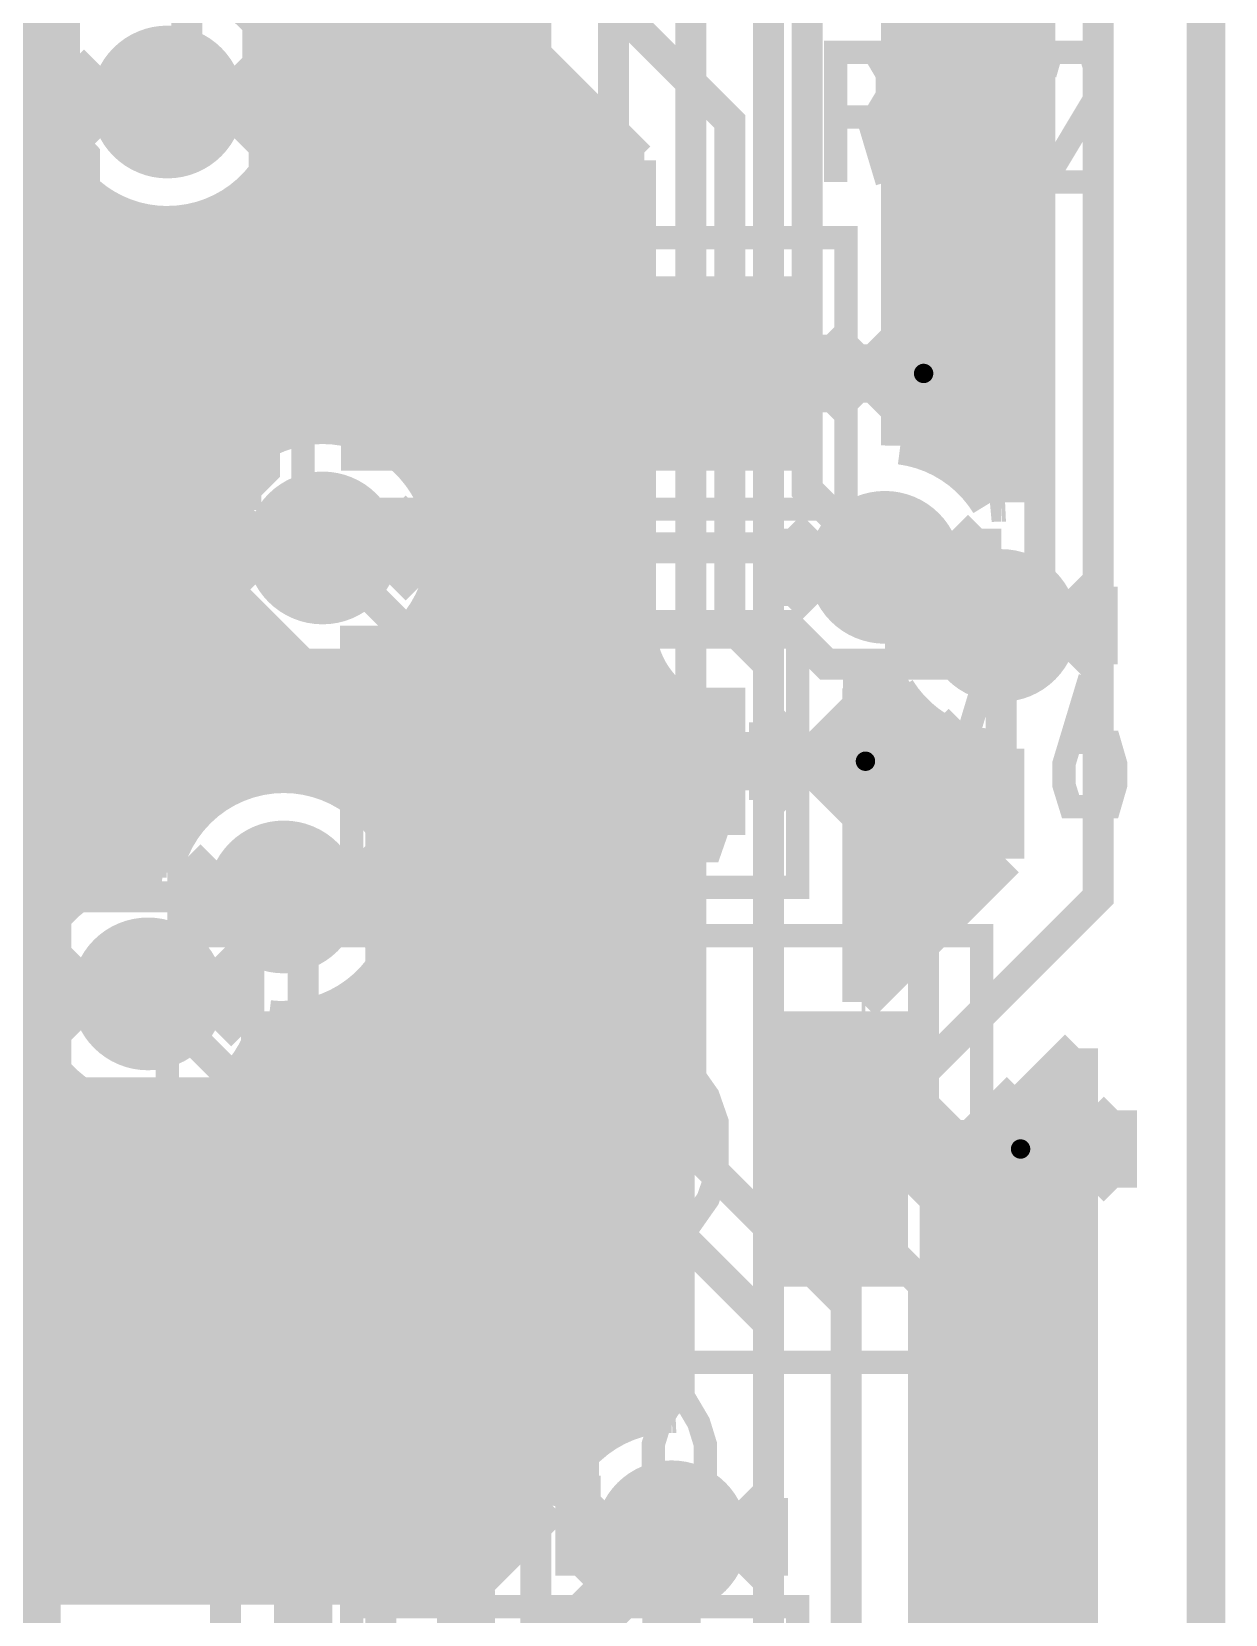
# Model space of a CAD drawing. Extents: x -10 to 131, y -93 to 209.
# Drawn here: x 122.81 to 130.63, y 28.7 to 39.07 of the extents above; entities that cross this region are included whole.
import ezdxf

# ---------------------------------------------------------------- set-up
doc = ezdxf.new("R2010")
doc.units = 0
doc.header["$MEASUREMENT"] = 0
doc.layers.get('0').update_dxf_attribs({"linetype": 'CONTINUOUS'})
for name, color, linetype in [('22-303-0_ASB', 7, 'CONTINUOUS'), ('22-303-0_AST', 7, 'CONTINUOUS'), ('22-303-0_BOT', 2, 'CONTINUOUS'), ('22-303-0_DRD', 6, 'CONTINUOUS'), ('22-303-0_DRL', 1, 'CONTINUOUS'), ('22-303-0_GND', 3, 'CONTINUOUS'), ('22-303-0_IN1', 10, 'CONTINUOUS'), ('22-303-0_SMB', 14, 'CONTINUOUS'), ('22-303-0_SMT', 9, 'CONTINUOUS'), ('22-303-0_SPT', 11, 'CONTINUOUS'), ('22-303-0_SST', 8, 'CONTINUOUS'), ('22-303-0_TOP', 15, 'CONTINUOUS'), ('THRUHOLE_TAP', 2, 'CONTINUOUS')]:
    doc.layers.add(name, color=color, linetype=linetype)

# ---------------------------------------------------------------- blocks, each defined once
blk = doc.blocks.new('ROUND_70')
at = {"const_width": 0.29972}
blk.add_lwpolyline([(-0.14986, 0, 1), (0.14986, 0, 1)], format="xyb", close=True, dxfattribs=at)
blk = doc.blocks.new('ROUND_116')
at = {"const_width": 0.10033}
blk.add_lwpolyline([(-0.050164, 0, 1), (0.050164, 0, 1)], format="xyb", close=True, dxfattribs=at)
blk = doc.blocks.new('ROUND_117')
at = {"const_width": 0.10033}
blk.add_lwpolyline([(-0.050164, 0, 1), (0.050164, 0, 1)], format="xyb", close=True, dxfattribs=at)
blk = doc.blocks.new('ROUND_98')
at = {"const_width": 0.50038}
blk.add_lwpolyline([(-0.25019, 0, 1), (0.25019, 0, 1)], format="xyb", close=True, dxfattribs=at)
blk = doc.blocks.new('ROUND_100')
at = {"const_width": 0.50038}
blk.add_lwpolyline([(-0.25019, 0, 1), (0.25019, 0, 1)], format="xyb", close=True, dxfattribs=at)
blk = doc.blocks.new('ROUND_101')
at = {"const_width": 0.0635}
blk.add_lwpolyline([(-0.03175, 0, 1), (0.03175, 0, 1)], format="xyb", close=True, dxfattribs=at)
blk = doc.blocks.new('RECTANGLE_5')
blk.add_solid([(0.51308, 0.63627), (0.51308, -0.63627), (-0.51308, 0.63627), (-0.51308, -0.63627)])
blk = doc.blocks.new('RECTANGLE_9')
blk.add_solid([(0.4064, 0.4826), (0.4064, -0.4826), (-0.4064, 0.4826), (-0.4064, -0.4826)])
blk = doc.blocks.new('RECTANGLE_13')
blk.add_solid([(0.508, 0.9017), (0.508, -0.9017), (-0.508, 0.9017), (-0.508, -0.9017)])
blk = doc.blocks.new('ROUND_108')
at = {"const_width": 0.10033}
blk.add_lwpolyline([(-0.050164, 0, 1), (0.050164, 0, 1)], format="xyb", close=True, dxfattribs=at)

msp = doc.modelspace()

# ---------------------------------------------------------------- linework, layer by layer
at = {"layer": '22-303-0_ASB', "const_width": 0.254}
msp.add_lwpolyline([(111.00054, 208.99374), (111.00054, 198.99376), (116.0018, 198.99376), (116.0018, 208.99374), (130.50012, 208.99374), (130.50012, -31.00578), (-9.4996, -31.00578), (-9.4996, 208.99374), (111.00054, 208.99374)], dxfattribs=at)
at = {"layer": '22-303-0_AST'}
for points, const_width in [([(111.00054, 208.99374), (111.00054, 198.99376), (116.0018, 198.99376), (116.0018, 208.99374), (130.50012, 208.99374), (130.50012, -31.00578), (-9.4996, -31.00578), (-9.4996, 208.99374), (111.00054, 208.99374)], 0.254), ([(114.52098, 37.87902), (122.96902, 37.87902), (122.96902, 29.7561), (122.6439, 29.43098), (120.69572, 29.43098), (120.3706, 29.7561), (120.04548, 29.43098), (114.52098, 29.43098), (114.52098, 37.87902)], 0.20066), ([(128.143, 37.719), (128.143, 35.941), (124.587, 35.941), (124.587, 37.719), (128.143, 37.719)], 0.1524), ([(125.66142, 36.50234), (125.603, 36.33216), (125.2474, 36.33216), (125.18898, 36.50234), (125.18898, 37.18052), (125.2474, 37.34816), (125.603, 37.34816), (125.66142, 37.18052)], 0.1524), ([(126.02718, 36.50234), (126.14402, 36.33216), (126.38278, 36.33216), (126.49962, 36.50234), (126.49962, 36.67252), (126.2634, 37.01034), (126.49962, 37.34816), (126.02718, 37.34816)], 0.1524), ([(126.86538, 36.50234), (126.9238, 36.33216), (127.2794, 36.33216), (127.33782, 36.50234), (127.33782, 36.84016), (127.22098, 37.01034), (126.86538, 37.01034), (126.86538, 37.34816), (127.33782, 37.34816)], 0.1524), ([(124.9045, 33.4645), (127.8255, 33.4645), (127.8255, 35.1028), (124.9045, 35.1028), (124.9045, 33.4645)], 0.1524), ([(125.1585, 34.21126), (125.5141, 34.21126), (125.63348, 34.3789), (125.63348, 34.54908), (125.5141, 34.71926), (125.1585, 34.71926), (125.1585, 33.70326)], 0.1524), ([(126.47168, 34.04108), (125.9967, 34.04108), (126.23546, 34.71926), (126.3523, 34.71926), (126.3523, 33.70326)], 0.1524), ([(126.89586, 34.21126), (127.25146, 34.21126), (127.30988, 34.04108), (127.30988, 33.8709), (127.25146, 33.70326), (126.89586, 33.70326), (126.8349, 33.8709), (126.8349, 34.04108), (127.07366, 34.71926)], 0.1524), ([(125.45568, 34.21126), (125.63348, 33.70326)], 0.1524), ([(129.032, 33.147), (123.698, 33.147), (123.698, 30.353), (129.032, 30.353), (129.032, 33.147)], 0.1524), ([(125.62078, 31.42234), (125.56236, 31.25216), (125.20676, 31.25216), (125.1458, 31.42234), (125.1458, 32.09798), (125.20676, 32.26816), (125.56236, 32.26816), (125.62078, 32.09798)], 0.1524), ([(126.45898, 31.58998), (125.984, 31.58998), (126.22276, 32.26816), (126.3396, 32.26816), (126.3396, 31.25216)], 0.1524), ([(127, 31.25216), (126.88316, 31.42234), (126.8222, 31.58998), (126.8222, 31.93034), (126.88316, 32.09798), (127, 32.26816), (127.11938, 32.26816), (127.23876, 32.09798), (127.29718, 31.93034), (127.29718, 31.58998), (127.23876, 31.42234), (127.11938, 31.25216), (127, 31.25216)], 0.1524), ([(124.9045, 27.1145), (127.8255, 27.1145), (127.8255, 28.7528), (124.9045, 28.7528), (124.9045, 27.1145)], 0.1524)]:
    msp.add_lwpolyline(points, dxfattribs=dict(at, const_width=const_width))
at = {"layer": '22-303-0_BOT'}
for points, const_width in [([(122.428, 52.705), (123.063, 52.705), (126.873, 48.895), (126.873, 45.593), (129.794, 42.672), (129.794, 33.401), (128.143, 31.75), (128.143, 21.209)], 0.2032), ([(124.333, 47.879), (124.333, 46.863), (127.889, 43.307), (127.889, 36.068), (128.397, 35.56)], 0.2032), ([(128.4986, 43.1038), (128.4986, 36.3601)], 0.254), ([(128.524, 43.0784), (128.524, 36.35756)], 0.254), ([(128.7526, 42.8498), (128.7526, 36.2839)], 0.254), ([(128.143, 18.415), (128.016, 18.415), (127.508, 18.923), (127.508, 22.098), (127.635, 22.225), (127.635, 34.925), (127.381, 35.179), (127.381, 38.481), (123.063, 42.799), (121.793, 42.799)], 0.2032), ([(128.9812, 42.6212), (128.9812, 36.11626)], 0.254), ([(129.1844, 42.418), (129.1844, 35.98672)], 0.254), ([(123.99772, 41.00322), (126.7714, 38.227)], 0.254), ([(124.4092, 40.5892), (124.4092, 38.99154)], 0.254), ([(124.6378, 40.3606), (124.6378, 36.48964)], 0.254), ([(124.8664, 40.132), (124.8664, 36.47948)], 0.254), ([(125.095, 39.9034), (125.095, 36.3982)], 0.254), ([(125.3236, 39.6748), (125.3236, 36.21532)], 0.254), ([(125.5522, 39.4462), (125.5522, 28.8925)], 0.254), ([(125.7808, 39.2176), (125.7808, 28.97886)], 0.254), ([(125.857, 39.1414), (124.30506, 39.1414)], 0.254), ([(129.1844, 39.1414), (128.4986, 39.1414)], 0.254), ([(126.0094, 38.989), (126.0094, 29.20746)], 0.254), ([(126.0856, 38.9128), (124.44476, 38.9128)], 0.254), ([(129.1844, 38.9128), (128.4986, 38.9128)], 0.254), ([(126.238, 38.7604), (126.238, 29.4767)], 0.254), ([(126.3142, 38.6842), (124.50064, 38.6842)], 0.254), ([(129.1844, 38.6842), (128.4986, 38.6842)], 0.254), ([(119.888, 38.608), (123.698, 38.608)], 0.2032), ([(126.5428, 38.4556), (124.49048, 38.4556)], 0.254), ([(126.4666, 38.5318), (126.4666, 29.81706)], 0.254), ([(129.1844, 38.4556), (128.4986, 38.4556)], 0.254), ([(126.6952, 38.3032), (126.6952, 29.95676)], 0.254), ([(126.7714, 38.227), (124.4092, 38.227)], 0.254), ([(124.4092, 38.22446), (124.4092, 36.43376)], 0.254), ([(126.7714, 38.227), (126.7714, 35.179)], 0.254), ([(129.1844, 38.227), (128.4986, 38.227)], 0.254), ([(123.16714, 37.9984), (120.41632, 37.9984)], 0.254), ([(123.16714, 37.9984), (120.41632, 37.9984)], 0.254), ([(122.809, 37.9984), (122.809, 33.0327)], 0.254), ([(123.0376, 37.9984), (123.0376, 33.37306)], 0.254), ([(123.2662, 37.92474), (123.2662, 33.51276)], 0.254), ([(124.1806, 37.9603), (124.1806, 36.29406)], 0.254), ([(126.7714, 37.9984), (124.22632, 37.9984)], 0.254), ([(129.1844, 37.9984), (128.4986, 37.9984)], 0.254), ([(123.4948, 37.82568), (123.4948, 33.56864)], 0.254), ([(123.952, 37.84092), (123.952, 35.9537)], 0.254), ([(126.7714, 37.7698), (118.2624, 37.7698)], 0.254), ([(123.7234, 37.80028), (123.7234, 33.7312)], 0.254), ([(129.1844, 37.7698), (128.4986, 37.7698)], 0.254), ([(126.7714, 37.5412), (118.28018, 37.5412)], 0.254), ([(129.1844, 37.5412), (128.4986, 37.5412)], 0.254), ([(126.7714, 37.3126), (120.7262, 37.3126)], 0.254), ([(129.1844, 37.3126), (128.4986, 37.3126)], 0.254), ([(126.7714, 37.084), (121.02338, 37.084)], 0.254), ([(129.1844, 37.084), (128.4986, 37.084)], 0.254), ([(126.7714, 36.8554), (121.15292, 36.8554)], 0.254), ([(129.1844, 36.8554), (128.4986, 36.8554)], 0.254), ([(126.7714, 36.6268), (121.20118, 36.6268)], 0.254), ([(129.1844, 36.6268), (128.4986, 36.6268)], 0.254), ([(124.33046, 36.3982), (121.1834, 36.3982)], 0.254), ([(126.7714, 36.3982), (125.09754, 36.3982)], 0.254), ([(129.1844, 36.3982), (128.4986, 36.3982)], 0.254), ([(124.0663, 36.1696), (121.0945, 36.1696)], 0.254), ([(126.7714, 36.1696), (125.3617, 36.1696)], 0.254), ([(129.1844, 36.1696), (128.92532, 36.1696)], 0.254), ([(129.1844, 35.98672), (129.15907, 35.98553)], 0.254), ([(129.1844, 35.98672), (129.15907, 35.98553)], 0.254), ([(123.94692, 35.941), (120.89384, 35.941)], 0.254), ([(126.7714, 35.941), (125.48108, 35.941)], 0.254), ([(123.90628, 35.7124), (116.45646, 35.7124)], 0.254), ([(126.7714, 35.7124), (125.52172, 35.7124)], 0.254), ([(123.93168, 35.4838), (116.22786, 35.4838)], 0.254), ([(126.7714, 35.4838), (125.49632, 35.4838)], 0.254), ([(123.952, 35.41776), (123.952, 34.02838)], 0.254), ([(124.03074, 35.2552), (115.99926, 35.2552)], 0.254), ([(126.7714, 35.2552), (125.39726, 35.2552)], 0.254), ([(125.3236, 35.15614), (125.3236, 28.8925)], 0.254), ([(124.24918, 35.0266), (115.77066, 35.0266)], 0.254), ([(124.1806, 35.07994), (124.1806, 34.15792)], 0.254), ([(126.78918, 35.0266), (125.17882, 35.0266)], 0.254), ([(124.4092, 34.9377), (124.4092, 34.20618)], 0.254), ([(125.095, 34.97326), (125.095, 33.89884)], 0.254), ([(124.6378, 34.88182), (124.6378, 34.1884)], 0.254), ([(124.8664, 34.89452), (124.8664, 34.0995)], 0.254), ([(126.90348, 34.798), (115.54206, 34.798)], 0.254), ([(126.9238, 34.77514), (126.9238, 30.01264)], 0.254), ([(126.9492, 34.7472), (127.0254, 34.671)], 0.254), ([(128.2446, 34.76752), (128.2446, 32.71266)], 0.254), ([(128.2954, 34.75736), (128.2954, 32.76346)], 0.254), ([(127.0254, 34.671), (127.0254, 30.01772)], 0.254), ([(128.524, 34.67862), (128.524, 32.99206)], 0.254), ([(127.0254, 34.5694), (115.31346, 34.5694)], 0.254), ([(128.62814, 34.5694), (128.2446, 34.5694)], 0.254), ([(128.7526, 34.4805), (128.7526, 33.22066)], 0.254), ([(127.0254, 34.3408), (115.08486, 34.3408)], 0.254), ([(129.1844, 34.3408), (128.2446, 34.3408)], 0.254), ([(128.9812, 34.3916), (128.9812, 33.44926)], 0.254), ([(129.159, 34.37128), (129.18439, 34.37168)], 0.254), ([(129.159, 34.37128), (129.18439, 34.37168)], 0.254), ([(129.1844, 34.37128), (129.1844, 33.65246)], 0.254), ([(124.07646, 34.1122), (114.85626, 34.1122)], 0.254), ([(127.0254, 34.1122), (124.84354, 34.1122)], 0.254), ([(129.1844, 34.1122), (128.2446, 34.1122)], 0.254), ([(123.8123, 33.8836), (114.62766, 33.8836)], 0.254), ([(127.0254, 33.8836), (125.1077, 33.8836)], 0.254), ([(129.1844, 33.8836), (128.2446, 33.8836)], 0.254), ([(123.69292, 33.655), (114.39906, 33.655)], 0.254), ([(127.0254, 33.655), (125.22708, 33.655)], 0.254), ([(129.1844, 33.655), (128.2446, 33.655)], 0.254), ([(129.1844, 33.65246), (128.2446, 32.71266)], 0.254), ([(123.10618, 33.4264), (114.2746, 33.4264)], 0.254), ([(127.0254, 33.4264), (125.26772, 33.4264)], 0.254), ([(128.9558, 33.4264), (128.2446, 33.4264)], 0.254), ([(122.88774, 33.1978), (114.2746, 33.1978)], 0.254), ([(127.0254, 33.1978), (125.24232, 33.1978)], 0.254), ([(128.7272, 33.1978), (128.2446, 33.1978)], 0.254), ([(122.78868, 32.9692), (114.2746, 32.9692)], 0.254), ([(127.0254, 32.9692), (125.14326, 32.9692)], 0.254), ([(128.4986, 32.9692), (128.2446, 32.9692)], 0.254), ([(125.095, 32.90062), (125.095, 28.8925)], 0.254), ([(122.76328, 32.7406), (114.2746, 32.7406)], 0.254), ([(127.0254, 32.7406), (124.92482, 32.7406)], 0.254), ([(128.27, 32.7406), (128.2446, 32.7406)], 0.254), ([(124.8664, 32.7025), (124.8664, 28.8925)], 0.254), ([(124.4092, 32.59328), (124.4092, 28.8925)], 0.254), ([(124.6378, 32.6136), (124.6378, 28.8925)], 0.254), ([(122.80392, 32.512), (114.21872, 32.512)], 0.254), ([(122.809, 32.49676), (122.809, 28.8925)], 0.254), ([(127.0254, 32.512), (124.33808, 32.512)], 0.254), ([(129.667, 32.4104), (128.7526, 31.496)], 0.254), ([(129.667, 32.4104), (129.667, -28.5496)], 0.254), ([(122.9233, 32.2834), (114.25682, 32.2834)], 0.254), ([(124.1806, 32.23514), (124.1806, 28.8925)], 0.254), ([(127.0254, 32.2834), (124.2187, 32.2834)], 0.254), ([(129.667, 32.2834), (129.53746, 32.2834)], 0.254), ([(123.0376, 32.15894), (123.0376, 28.8925)], 0.254), ([(129.4384, 32.1818), (129.4384, -25.6413)], 0.254), ([(123.18746, 32.0548), (114.47526, 32.0548)], 0.254), ([(123.2662, 32.0167), (123.2662, 28.8925)], 0.254), ([(123.952, 32.05226), (123.952, 28.8925)], 0.254), ([(127.0254, 32.0548), (123.95454, 32.0548)], 0.254), ([(129.667, 32.0548), (129.30886, 32.0548)], 0.254), ([(123.4948, 31.96082), (123.4948, 28.8925)], 0.254), ([(123.7234, 31.97352), (123.7234, 28.8925)], 0.254), ([(129.2098, 31.9532), (129.2098, -25.13076)], 0.254), ([(127.0254, 31.8262), (114.57432, 31.8262)], 0.254), ([(129.667, 31.8262), (129.08026, 31.8262)], 0.254), ([(128.9812, 31.7246), (128.9812, -24.86406)], 0.254), ([(113.792, 31.623), (113.792, 31.496), (115.062, 30.226), (115.697, 30.226), (117.729, 28.194), (125.984, 28.194), (127, 29.21)], 0.381), ([(127.0254, 31.5976), (114.67846, 31.5976)], 0.254), ([(129.667, 31.5976), (128.85166, 31.5976)], 0.254), ([(128.7526, 31.496), (128.7526, 21.73732)], 0.254), ([(127.0254, 31.369), (114.90706, 31.369)], 0.254), ([(129.667, 31.369), (128.7526, 31.369)], 0.254), ([(127.0254, 31.1404), (115.13566, 31.1404)], 0.254), ([(129.667, 31.1404), (128.7526, 31.1404)], 0.254), ([(127.0254, 30.9118), (115.82908, 30.9118)], 0.254), ([(129.667, 30.9118), (128.7526, 30.9118)], 0.254), ([(127.0254, 30.6832), (116.22786, 30.6832)], 0.254), ([(129.667, 30.6832), (128.7526, 30.6832)], 0.254), ([(127.0254, 30.4546), (116.45646, 30.4546)], 0.254), ([(129.667, 30.4546), (128.7526, 30.4546)], 0.254), ([(127.0254, 30.226), (117.7417, 30.226)], 0.254), ([(129.667, 30.226), (128.7526, 30.226)], 0.254), ([(126.81966, 29.9974), (118.08206, 29.9974)], 0.254), ([(127.0254, 30.01772), (127.00007, 30.01653)], 0.254), ([(129.667, 29.9974), (128.7526, 29.9974)], 0.254), ([(126.4158, 29.7688), (118.22176, 29.7688)], 0.254), ([(129.667, 29.7688), (128.7526, 29.7688)], 0.254), ([(126.2634, 29.5402), (118.27764, 29.5402)], 0.254), ([(129.667, 29.5402), (128.7526, 29.5402)], 0.254), ([(126.21768, 29.41574), (125.69444, 28.8925)], 0.254), ([(126.11354, 29.3116), (118.26748, 29.3116)], 0.254), ([(129.667, 29.3116), (128.7526, 29.3116)], 0.254), ([(125.88494, 29.083), (118.1862, 29.083)], 0.254), ([(129.667, 29.083), (128.7526, 29.083)], 0.254), ([(125.69444, 28.8925), (118.0465, 28.8925)], 0.254), ([(129.667, 28.8544), (128.7526, 28.8544)], 0.254), ([(129.667, 28.6258), (128.7526, 28.6258)], 0.254)]:
    msp.add_lwpolyline(points, dxfattribs=dict(at, const_width=const_width))
at = {"layer": '22-303-0_BOT', "const_width": 0.254}
for points in [[(124.50572, 38.608, 0.4142136), (123.698, 39.41572)], [(123.698, 37.80028, 0.4142136), (124.50572, 38.608)], [(123.16714, 37.9984, 0.1810567), (123.698, 37.79965)], [(124.714, 36.49472, 0.4142136), (123.90628, 35.687)], [(125.52172, 35.687, 0.4142136), (124.714, 36.49472)], [(129.08534, 35.98164, 0.2275328), (128.49869, 36.36078)], [(129.159, 35.98672, 0.0228836), (129.08518, 35.98334)], [(129.159, 35.98672, 0.0228836), (129.08518, 35.98334)], [(123.90628, 35.687, 0.4142136), (124.714, 34.87928)], [(124.714, 34.87928, 0.4142136), (125.52172, 35.687)], [(126.7714, 35.179, 0.1989124), (126.94995, 34.74795)], [(126.7714, 35.179, 0.1989124), (126.94995, 34.74795)], [(128.2446, 34.76752, 0.0475328), (128.397, 34.753)], [(128.397, 34.75228, 0.0228108), (128.47058, 34.75564)], [(128.47066, 34.75482, 0.2602807), (129.159, 34.37046)], [(128.47066, 34.75482, 0.2602807), (129.159, 34.37046)], [(124.46, 34.20872, 0.3550773), (123.67006, 33.5661)], [(125.26772, 33.401, 0.4142136), (124.46, 34.20872)], [(123.571, 33.57372, 0.4142136), (122.76328, 32.766)], [(123.67006, 33.5661, 0.0308054), (123.571, 33.57221)], [(124.46, 32.59328, 0.4142136), (125.26772, 33.401)], [(122.76328, 32.766, 0.4142136), (123.571, 31.95828)], [(123.571, 31.95828, 0.3542108), (124.36094, 32.59836)], [(124.36094, 32.59836, 0.0307088), (124.46, 32.59227)], [(127, 30.01772, 0.3407478), (126.21768, 29.41574)]]:
    msp.add_lwpolyline(points, format="xyb", dxfattribs=at)
at = {"layer": '22-303-0_DRD', "const_width": 0.254}
for points in [[(111.00054, 208.99374), (111.00054, 198.99376), (116.0018, 198.99376), (116.0018, 208.99374), (130.50012, 208.99374), (130.50012, -31.00578), (-9.4996, -31.00578), (-9.4996, 208.99374), (111.00054, 208.99374)], [(123.063, 38.354), (123.698, 38.989)], [(123.698, 38.989), (124.333, 38.354)], [(123.063, 38.862), (123.063, 38.354)], [(123.698, 38.227), (123.063, 38.862)], [(124.333, 38.862), (123.698, 38.227)], [(124.333, 38.354), (124.333, 38.862)], [(128.016, 36.576), (128.651, 37.211)], [(128.016, 36.576), (128.651, 37.211)], [(128.651, 37.211), (129.286, 36.576)], [(128.651, 37.211), (129.286, 36.576)], [(128.016, 37.084), (128.016, 36.576)], [(128.651, 36.449), (128.016, 37.084)], [(128.016, 37.084), (128.016, 36.576)], [(128.651, 36.449), (128.016, 37.084)], [(129.286, 37.084), (128.651, 36.449)], [(129.286, 37.084), (128.651, 36.449)], [(129.286, 36.576), (129.286, 37.084)], [(129.286, 36.576), (129.286, 37.084)], [(124.079, 35.433), (124.714, 36.068)], [(124.714, 36.068), (125.349, 35.433)], [(124.079, 35.941), (124.079, 35.433)], [(124.714, 35.306), (124.079, 35.941)], [(125.349, 35.941), (124.714, 35.306)], [(125.349, 35.433), (125.349, 35.941)], [(127.762, 35.306), (128.397, 35.941)], [(128.397, 35.941), (129.032, 35.306)], [(127.762, 35.814), (127.762, 35.306)], [(128.397, 35.179), (127.762, 35.814)], [(129.032, 35.814), (128.397, 35.179)], [(129.032, 35.306), (129.032, 35.814)], [(128.524, 34.925), (129.159, 35.56)], [(128.524, 34.925), (129.159, 35.56)], [(129.159, 35.56), (129.794, 34.925)], [(129.159, 35.56), (129.794, 34.925)], [(128.524, 35.433), (128.524, 34.925)], [(129.159, 34.798), (128.524, 35.433)], [(128.524, 35.433), (128.524, 34.925)], [(129.159, 34.798), (128.524, 35.433)], [(129.794, 35.433), (129.159, 34.798)], [(129.794, 35.433), (129.159, 34.798)], [(129.794, 34.925), (129.794, 35.433)], [(129.794, 34.925), (129.794, 35.433)], [(127.635, 34.036), (128.27, 34.671)], [(127.635, 34.036), (128.27, 34.671)], [(128.27, 34.671), (128.905, 34.036)], [(128.27, 34.671), (128.905, 34.036)], [(127.635, 34.544), (127.635, 34.036)], [(128.27, 33.909), (127.635, 34.544)], [(127.635, 34.544), (127.635, 34.036)], [(128.27, 33.909), (127.635, 34.544)], [(128.905, 34.544), (128.27, 33.909)], [(128.905, 34.544), (128.27, 33.909)], [(128.905, 34.036), (128.905, 34.544)], [(128.905, 34.036), (128.905, 34.544)], [(123.825, 33.147), (124.46, 33.782)], [(124.46, 33.782), (125.095, 33.147)], [(123.825, 33.655), (123.825, 33.147)], [(124.46, 33.02), (123.825, 33.655)], [(125.095, 33.655), (124.46, 33.02)], [(125.095, 33.147), (125.095, 33.655)], [(122.936, 32.512), (123.571, 33.147)], [(123.571, 33.147), (124.206, 32.512)], [(122.936, 33.02), (122.936, 32.512)], [(123.571, 32.385), (122.936, 33.02)], [(124.206, 33.02), (123.571, 32.385)], [(124.206, 32.512), (124.206, 33.02)], [(128.651, 31.496), (129.286, 32.131)], [(129.286, 32.131), (129.921, 31.496)], [(128.651, 32.004), (128.651, 31.496)], [(129.286, 31.369), (128.651, 32.004)], [(129.921, 32.004), (129.286, 31.369)], [(129.921, 31.496), (129.921, 32.004)], [(126.365, 28.956), (127, 29.591)], [(127, 29.591), (127.635, 28.956)], [(126.365, 29.464), (126.365, 28.956)], [(127, 28.829), (126.365, 29.464)], [(127.635, 29.464), (127, 28.829)], [(127.635, 28.956), (127.635, 29.464)]]:
    msp.add_lwpolyline(points, dxfattribs=at)
at = {"layer": '22-303-0_DRL', "const_width": 0.254}
msp.add_lwpolyline([(111.00054, 208.99374), (111.00054, 198.99376), (116.0018, 198.99376), (116.0018, 208.99374), (130.50012, 208.99374), (130.50012, -31.00578), (-9.4996, -31.00578), (-9.4996, 208.99374), (111.00054, 208.99374)], dxfattribs=at)
at = {"layer": '22-303-0_GND', "const_width": 0.254}
msp.add_lwpolyline([(111.00054, 208.99374), (111.00054, 198.99376), (116.0018, 198.99376), (116.0018, 208.99374), (130.50012, 208.99374), (130.50012, -31.00578), (-9.4996, -31.00578), (-9.4996, 208.99374), (111.00054, 208.99374)], dxfattribs=at)
at = {"layer": '22-303-0_IN1'}
for points, const_width in [([(126.365, 89.535), (126.365, 80.01), (127.635, 78.74), (127.635, 55.626), (129.413, 53.848), (129.413, 35.433), (129.159, 35.179)], 0.2032), ([(123.698, 38.608), (123.825, 38.735), (123.825, 45.339), (123.063, 46.101), (123.063, 48.006), (123.698, 48.641), (123.698, 61.214), (123.444, 61.468), (123.444, 81.788), (124.079, 82.423)], 0.2032), ([(124.46, 81.153), (124.46, 62.103), (124.968, 61.595), (124.968, 47.625), (124.333, 46.99), (124.333, 36.195), (124.079, 35.941), (124.079, 35.433), (125.095, 34.417), (125.095, 27.051), (124.079, 26.035)], 0.2032), ([(127.127, -17.907), (127.381, -17.653), (127.381, -7.366), (126.238, -6.223), (126.238, 19.685), (126.365, 19.812), (126.365, 21.59), (128.143, 23.368), (128.143, 30.734), (127.127, 31.75), (127.127, 40.767), (126.619, 41.275), (126.619, 41.91), (127.254, 42.545), (127.254, 54.864), (126.365, 55.753), (126.365, 75.057), (125.603, 75.819)], 0.2032), ([(125.222, 20.574), (125.349, 20.574), (125.349, 21.844), (126.111, 22.606), (126.111, 40.513), (125.603, 41.021), (125.603, 42.672), (125.73, 42.799), (125.73, 47.879), (126.365, 48.514), (126.365, 54.737), (125.857, 55.245)], 0.2032), ([(126.365, 43.942), (126.365, 42.799), (126.111, 42.545), (126.111, 41.148), (126.619, 40.64), (126.619, 31.623), (127.635, 30.607), (127.635, 23.495), (125.857, 21.717), (125.857, 20.066), (124.841, 19.05), (124.841, 18.034)], 0.2032), ([(127.254, 41.656), (127.635, 41.275), (127.635, 31.877), (128.651, 30.861), (128.651, 23.241), (126.873, 21.463), (126.873, 19.177)], 0.2032), ([(123.19, 41.021), (123.19, 39.497), (122.936, 39.243), (122.936, 33.401), (122.809, 33.274), (122.809, 27.178), (122.047, 26.416), (122.047, 16.51)], 0.381), ([(124.714, 35.687), (125.603, 34.798), (125.603, 22.733), (124.206, 21.336), (124.206, -6.985)], 0.2032), ([(129.159, 35.179), (129.159, 34.29), (128.651, 33.782), (128.651, 31.496), (129.159, 30.988), (129.159, 23.114), (127.508, 21.463), (127.508, -6.096)], 0.2032), ([(124.46, 33.401), (124.587, 33.274), (124.587, 27.559), (123.444, 26.416), (123.444, 25.019), (124.079, 24.384), (124.079, 24.257)], 0.2032), ([(123.571, 21.844), (122.555, 22.86), (122.555, 26.162), (124.079, 27.686), (124.079, 32.258), (123.571, 32.766)], 0.2032)]:
    msp.add_lwpolyline(points, dxfattribs=dict(at, const_width=const_width))
at = {"layer": '22-303-0_SMB', "const_width": 0.254}
for points in [[(122.682, 35.814), (117.094, 35.814)], [(122.682, 35.814), (122.682, 31.623)], [(122.682, 35.7124), (116.9924, 35.7124)], [(122.682, 35.4838), (116.7638, 35.4838)], [(122.682, 35.2552), (116.5352, 35.2552)], [(122.682, 35.0266), (116.3066, 35.0266)], [(122.682, 34.798), (116.078, 34.798)], [(122.682, 34.5694), (115.8494, 34.5694)], [(122.682, 34.3408), (115.6208, 34.3408)], [(122.682, 34.1122), (115.3922, 34.1122)], [(122.682, 33.8836), (115.1636, 33.8836)], [(122.682, 33.655), (114.935, 33.655)], [(122.682, 33.4264), (114.7064, 33.4264)], [(122.682, 33.1978), (114.681, 33.1978)], [(122.682, 32.9692), (114.681, 32.9692)], [(122.682, 32.7406), (114.681, 32.7406)], [(122.682, 32.512), (114.681, 32.512)], [(122.682, 32.2834), (114.681, 32.2834)], [(122.682, 32.0548), (114.7572, 32.0548)], [(122.682, 31.8262), (115.02898, 31.8262)], [(126.619, 31.5976), (115.316, 31.5976)], [(126.619, 31.623), (126.619, 30.353), (125.476, 29.21), (118.999, 29.21)], [(126.619, 31.623), (122.682, 31.623)], [(122.7836, 31.623), (122.7836, 29.21)], [(123.0122, 31.623), (123.0122, 29.21)], [(123.2408, 31.623), (123.2408, 29.21)], [(123.4694, 31.623), (123.4694, 29.21)], [(123.698, 31.623), (123.698, 29.21)], [(123.9266, 31.623), (123.9266, 29.21)], [(124.1552, 31.623), (124.1552, 29.21)], [(124.3838, 31.623), (124.3838, 29.21)], [(124.6124, 31.623), (124.6124, 29.21)], [(124.841, 31.623), (124.841, 29.21)], [(125.0696, 31.623), (125.0696, 29.21)], [(125.2982, 31.623), (125.2982, 29.21)], [(125.5268, 31.623), (125.5268, 29.2608)], [(125.7554, 31.623), (125.7554, 29.4894)], [(125.984, 31.623), (125.984, 29.718)], [(126.2126, 31.623), (126.2126, 29.9466)], [(126.4412, 31.623), (126.4412, 30.1752)], [(126.619, 31.369), (115.60048, 31.369)], [(126.619, 31.1404), (115.8875, 31.1404)], [(126.619, 30.9118), (116.17198, 30.9118)], [(126.619, 30.6832), (116.459, 30.6832)], [(126.619, 30.4546), (118.999, 30.4546)], [(126.492, 30.226), (118.999, 30.226)], [(126.2634, 29.9974), (118.999, 29.9974)], [(126.0348, 29.7688), (118.999, 29.7688)], [(125.8062, 29.5402), (118.999, 29.5402)], [(125.5776, 29.3116), (118.999, 29.3116)]]:
    msp.add_lwpolyline(points, dxfattribs=at)
at = {"layer": '22-303-0_SST'}
for points, const_width in [([(124.60224, 38.735), (124.55906, 38.59276), (124.30506, 38.59276), (124.26442, 38.735), (124.26442, 39.29888), (124.30506, 39.44112), (124.55906, 39.44112), (124.60224, 39.29888)], 0.1524), ([(124.95022, 38.735), (125.03404, 38.59276), (125.20422, 38.59276), (125.28804, 38.735), (125.28804, 38.8747), (125.11786, 39.15664), (125.28804, 39.44112), (124.95022, 39.44112)], 0.1524), ([(125.71984, 38.59276), (125.97384, 39.44112), (125.63602, 39.44112)], 0.1524), ([(128.07442, 38.50894), (128.32842, 38.50894), (128.41224, 38.64864), (128.41224, 38.79088), (128.32842, 38.93312), (128.07442, 38.93312), (128.07442, 38.08476)], 0.1524), ([(128.76022, 38.227), (128.80086, 38.08476), (129.05486, 38.08476), (129.09804, 38.227), (129.09804, 38.50894), (129.01422, 38.64864), (128.76022, 38.64864), (128.76022, 38.93312), (129.09804, 38.93312)], 0.1524), ([(129.78384, 38.08476), (129.44602, 38.08476), (129.78384, 38.64864), (129.78384, 38.79088), (129.74066, 38.93312), (129.48666, 38.93312), (129.44602, 38.79088)], 0.1524), ([(128.28524, 38.50894), (128.41224, 38.08476)], 0.1524), ([(114.52098, 37.87902), (114.52098, 29.43098), (120.04548, 29.43098), (120.3706, 29.7561), (120.69572, 29.43098), (122.6439, 29.43098), (122.96902, 29.7561), (122.96902, 37.87902), (114.52098, 37.87902)], 0.20066), ([(128.143, 37.719), (124.587, 37.719), (124.587, 35.941), (128.143, 35.941), (128.143, 37.719)], 0.1524), ([(123.53036, 37.30752), (123.38812, 37.3507), (123.38812, 37.6047), (123.53036, 37.64534), (124.09424, 37.64534), (124.23648, 37.6047), (124.23648, 37.3507), (124.09424, 37.30752)], 0.1524), ([(123.53036, 36.95954), (123.38812, 36.87572), (123.38812, 36.70554), (123.53036, 36.62172), (123.67006, 36.62172), (123.952, 36.7919), (124.23648, 36.62172), (124.23648, 36.95954)], 0.1524), ([(123.53036, 36.27374), (123.38812, 36.2331), (123.38812, 35.9791), (123.53036, 35.93592), (123.8123, 35.93592), (123.952, 36.01974), (123.952, 36.27374), (124.23648, 36.27374), (124.23648, 35.93592)], 0.1524), ([(124.9045, 33.4645), (127.8255, 33.4645), (127.8255, 35.1028), (124.9045, 35.1028), (124.9045, 33.4645)], 0.1524), ([(128.19888, 34.41446), (128.45288, 34.41446), (128.5367, 34.5567), (128.5367, 34.6964), (128.45288, 34.83864), (128.19888, 34.83864), (128.19888, 33.99282)], 0.1524), ([(129.2225, 34.27476), (128.88468, 34.27476), (129.05486, 34.83864), (129.13868, 34.83864), (129.13868, 33.99282)], 0.1524), ([(129.61366, 34.41446), (129.86766, 34.41446), (129.9083, 34.27476), (129.9083, 34.13252), (129.86766, 33.99282), (129.61366, 33.99282), (129.57048, 34.13252), (129.57048, 34.27476), (129.74066, 34.83864)], 0.1524), ([(128.4097, 34.41446), (128.5367, 33.99282)], 0.1524), ([(129.032, 33.147), (129.032, 30.353), (123.698, 30.353), (123.698, 33.147), (129.032, 33.147)], 0.1524), ([(125.84938, 29.39288), (125.8062, 29.25318), (125.5522, 29.25318), (125.50902, 29.39288), (125.50902, 29.95676), (125.5522, 30.099), (125.8062, 30.099), (125.84938, 29.95676)], 0.1524), ([(126.53518, 29.53512), (126.19482, 29.53512), (126.365, 30.099), (126.44882, 30.099), (126.44882, 29.25318)], 0.1524), ([(127.00762, 29.25318), (126.9238, 29.39288), (126.88062, 29.53512), (126.88062, 29.81706), (126.9238, 29.95676), (127.00762, 30.099), (127.09398, 30.099), (127.1778, 29.95676), (127.22098, 29.81706), (127.22098, 29.53512), (127.1778, 29.39288), (127.09398, 29.25318), (127.00762, 29.25318)], 0.1524), ([(124.9045, 27.1145), (127.8255, 27.1145), (127.8255, 28.7528), (124.9045, 28.7528), (124.9045, 27.1145)], 0.1524)]:
    msp.add_lwpolyline(points, dxfattribs=dict(at, const_width=const_width))
at = {"layer": '22-303-0_TOP'}
for points, const_width in [([(121.79554, 35.93084), (123.317, 35.93084), (124.079, 36.69284), (125.222, 36.69284), (125.349, 36.83), (125.349, 40.5638), (126.9492, 40.5638), (127.5842, 39.9288), (128.905, 39.9288)], 0.381), ([(123.19, 40.10914), (123.80214, 40.10914), (124.2568, 40.5638), (125.095, 40.5638), (125.349, 40.5638), (125.349, 36.83)], 0.381), ([(121.88952, 40.10914), (121.88952, 39.40048), (123.06554, 38.22192), (123.06554, 36.83254), (122.81154, 36.57854), (121.79554, 36.57854)], 0.381), ([(128.651, 36.83), (127.381, 36.83)], 0.381), ([(128.651, 36.83), (127.381, 36.83)], 0.381), ([(128.397, 35.56), (128.27, 35.687), (124.714, 35.687)], 0.2032), ([(129.159, 35.179), (128.905, 34.925), (128.016, 34.925), (127.762, 35.179), (125.222, 35.179), (124.968, 34.925), (124.46, 34.925), (124.1044, 35.2806), (121.79554, 35.2806)], 0.2032), ([(121.79554, 35.2806), (124.1044, 35.2806), (124.46, 34.925), (124.968, 34.925), (125.222, 35.179), (127.762, 35.179), (128.016, 34.925), (128.905, 34.925), (129.159, 35.179)], 0.2032), ([(125.6538, 34.29), (124.333, 34.29), (123.99264, 34.63036), (121.79554, 34.63036)], 0.381), ([(127.0762, 34.29), (128.27, 34.29)], 0.381), ([(127.0762, 34.29), (128.27, 34.29)], 0.381), ([(121.79554, 33.32988), (122.301, 33.32988), (122.37212, 33.401), (124.46, 33.401)], 0.2032), ([(123.571, 32.766), (123.53036, 32.766), (123.444, 32.67964), (121.79554, 32.67964)], 0.2032), ([(121.79554, 32.0294), (124.4092, 32.0294), (124.6886, 31.75)], 0.381), ([(129.286, 31.75), (128.0414, 31.75)], 0.381), ([(125.6538, 27.94), (125.6538, 28.7782), (123.05284, 31.37916), (121.79554, 31.37916)], 0.381), ([(127.0762, 26.035), (127.0762, 26.0858), (126.111, 27.051), (125.095, 27.051), (124.587, 27.559), (124.587, 28.956), (122.81154, 30.72892), (121.79554, 30.72892)], 0.381), ([(125.6538, 26.035), (125.095, 26.035), (121.79554, 29.33446), (121.79554, 30.08122)], 0.381), ([(127, 29.21), (127, 28.0162)], 0.381)]:
    msp.add_lwpolyline(points, dxfattribs=dict(at, const_width=const_width))

# ---------------------------------------------------------------- block references
at = {"layer": '22-303-0_BOT'}
for p in [(123.698, 38.608), (128.651, 36.83), (124.714, 35.687), (128.397, 35.56), (129.159, 35.179), (128.27, 34.29), (124.46, 33.401), (123.571, 32.766), (129.286, 31.75), (127, 29.21)]:
    msp.add_blockref('ROUND_70', p, dxfattribs=at)
at = {"layer": '22-303-0_DRL'}
for name, p in [('ROUND_117', (123.698, 38.608)), ('ROUND_117', (128.651, 36.83)), ('ROUND_117', (124.714, 35.687)), ('ROUND_117', (128.397, 35.56)), ('ROUND_117', (129.159, 35.179)), ('ROUND_117', (128.27, 34.29)), ('ROUND_116', (124.46, 33.401)), ('ROUND_116', (123.571, 32.766)), ('ROUND_117', (129.286, 31.75)), ('ROUND_117', (127, 29.21))]:
    msp.add_blockref(name, p, dxfattribs=at)
at = {"layer": '22-303-0_GND'}
for name, p in [('ROUND_100', (123.698, 38.608)), ('ROUND_101', (128.651, 36.83)), ('ROUND_100', (124.714, 35.687)), ('ROUND_100', (128.397, 35.56)), ('ROUND_100', (129.159, 35.179)), ('ROUND_101', (128.27, 34.29)), ('ROUND_98', (124.46, 33.401)), ('ROUND_98', (123.571, 32.766)), ('ROUND_101', (129.286, 31.75)), ('ROUND_100', (127, 29.21))]:
    msp.add_blockref(name, p, dxfattribs=at)
at = {"layer": '22-303-0_IN1'}
for p in [(123.698, 38.608), (128.651, 36.83), (124.714, 35.687), (128.397, 35.56), (129.159, 35.179), (128.27, 34.29), (124.46, 33.401), (123.571, 32.766), (129.286, 31.75), (127, 29.21)]:
    msp.add_blockref('ROUND_70', p, dxfattribs=at)
at = {"layer": '22-303-0_SMT'}
for name, p in [('RECTANGLE_5', (125.349, 36.83)), ('RECTANGLE_5', (127.381, 36.83)), ('RECTANGLE_9', (125.6538, 34.29)), ('RECTANGLE_9', (127.0762, 34.29)), ('RECTANGLE_13', (124.6886, 31.75)), ('RECTANGLE_13', (128.0414, 31.75))]:
    msp.add_blockref(name, p, dxfattribs=at)
at = {"layer": '22-303-0_SPT'}
for name, p in [('RECTANGLE_5', (125.349, 36.83)), ('RECTANGLE_5', (127.381, 36.83)), ('RECTANGLE_9', (125.6538, 34.29)), ('RECTANGLE_9', (127.0762, 34.29)), ('RECTANGLE_13', (124.6886, 31.75)), ('RECTANGLE_13', (128.0414, 31.75))]:
    msp.add_blockref(name, p, dxfattribs=at)
at = {"layer": '22-303-0_TOP'}
for name, p in [('ROUND_70', (123.698, 38.608)), ('RECTANGLE_5', (125.349, 36.83)), ('RECTANGLE_5', (127.381, 36.83)), ('ROUND_70', (128.651, 36.83)), ('ROUND_70', (124.714, 35.687)), ('ROUND_70', (128.397, 35.56)), ('ROUND_70', (129.159, 35.179)), ('RECTANGLE_9', (125.6538, 34.29)), ('RECTANGLE_9', (127.0762, 34.29)), ('ROUND_70', (128.27, 34.29)), ('ROUND_70', (124.46, 33.401)), ('ROUND_70', (123.571, 32.766)), ('RECTANGLE_13', (124.6886, 31.75)), ('RECTANGLE_13', (128.0414, 31.75)), ('ROUND_70', (129.286, 31.75)), ('ROUND_70', (127, 29.21))]:
    msp.add_blockref(name, p, dxfattribs=at)
at = {"layer": 'THRUHOLE_TAP'}
for p in [(123.698, 38.608), (128.651, 36.83), (124.714, 35.687), (128.397, 35.56), (129.159, 35.179), (128.27, 34.29), (124.46, 33.401), (123.571, 32.766), (129.286, 31.75), (127, 29.21)]:
    msp.add_blockref('ROUND_108', p, dxfattribs=at)

doc.saveas('drawing.dxf')
